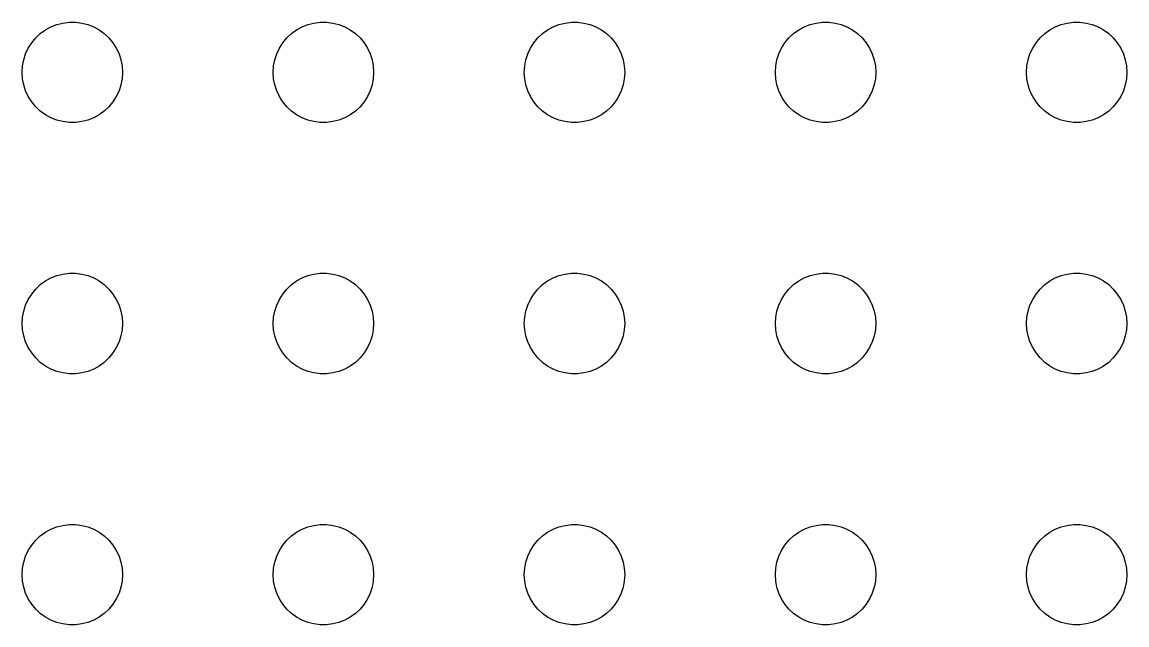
# Model space of a CAD drawing. Header units: metres. Extents: x -134 to 134, y 518 to 1078.
# Drawn here: x 66 to 99, y 1002 to 1020 of the extents above; entities that cross this region are included whole.
import ezdxf

# ---------------------------------------------------------------- set-up
doc = ezdxf.new("R2010")
doc.units = ezdxf.units.M

msp = doc.modelspace()

# ---------------------------------------------------------------- linework, layer by layer
for p, q in [((66.5439, 1019.66), (66.6963, 1019.77)), ((66.6963, 1019.77), (66.8613, 1019.86)), ((66.8613, 1019.86), (67.0365, 1019.93)), ((67.0365, 1019.93), (67.2189, 1019.97)), ((67.2189, 1019.97), (67.4058, 1020)), ((67.4058, 1020), (67.5942, 1020)), ((67.5942, 1020), (67.7811, 1019.97)), ((67.7811, 1019.97), (67.9635, 1019.93)), ((67.9635, 1019.93), (68.1387, 1019.86)), ((68.1387, 1019.86), (68.3037, 1019.77)), ((68.3037, 1019.77), (68.4561, 1019.66)), ((74.0439, 1019.66), (74.1963, 1019.77)), ((74.1963, 1019.77), (74.3613, 1019.86)), ((74.3613, 1019.86), (74.5365, 1019.93)), ((74.5365, 1019.93), (74.7189, 1019.97)), ((74.7189, 1019.97), (74.9058, 1020)), ((74.9058, 1020), (75.0942, 1020)), ((75.0942, 1020), (75.2811, 1019.97)), ((75.2811, 1019.97), (75.4635, 1019.93)), ((75.4635, 1019.93), (75.6387, 1019.86)), ((75.6387, 1019.86), (75.8037, 1019.77)), ((75.8037, 1019.77), (75.9561, 1019.66)), ((81.5439, 1019.66), (81.6963, 1019.77)), ((81.6963, 1019.77), (81.8613, 1019.86)), ((81.8613, 1019.86), (82.0365, 1019.93)), ((82.0365, 1019.93), (82.2189, 1019.97)), ((82.2189, 1019.97), (82.4058, 1020)), ((82.4058, 1020), (82.5942, 1020)), ((82.5942, 1020), (82.7811, 1019.97)), ((82.7811, 1019.97), (82.9635, 1019.93)), ((82.9635, 1019.93), (83.1387, 1019.86)), ((83.1387, 1019.86), (83.3037, 1019.77)), ((83.3037, 1019.77), (83.4561, 1019.66)), ((89.0439, 1019.66), (89.1963, 1019.77)), ((89.1963, 1019.77), (89.3613, 1019.86)), ((89.3613, 1019.86), (89.5365, 1019.93)), ((89.5365, 1019.93), (89.7189, 1019.97)), ((89.7189, 1019.97), (89.9058, 1020)), ((89.9058, 1020), (90.0942, 1020)), ((90.0942, 1020), (90.2811, 1019.97)), ((90.2811, 1019.97), (90.4635, 1019.93)), ((90.4635, 1019.93), (90.6387, 1019.86)), ((90.6387, 1019.86), (90.8037, 1019.77)), ((90.8037, 1019.77), (90.9561, 1019.66)), ((96.5439, 1019.66), (96.6963, 1019.77)), ((96.6963, 1019.77), (96.8613, 1019.86)), ((96.8613, 1019.86), (97.0365, 1019.93)), ((97.0365, 1019.93), (97.2189, 1019.97)), ((97.2189, 1019.97), (97.4058, 1020)), ((97.4058, 1020), (97.5942, 1020)), ((97.5942, 1020), (97.7811, 1019.97)), ((97.7811, 1019.97), (97.9635, 1019.93)), ((97.9635, 1019.93), (98.1387, 1019.86)), ((98.1387, 1019.86), (98.3037, 1019.77)), ((98.3037, 1019.77), (98.4561, 1019.66)), ((66.1855, 1019.22), (66.2865, 1019.38)), ((66.2865, 1019.38), (66.4065, 1019.53)), ((66.4065, 1019.53), (66.5439, 1019.66)), ((68.4561, 1019.66), (68.5934, 1019.53)), ((68.5934, 1019.53), (68.7135, 1019.38)), ((68.7135, 1019.38), (68.8145, 1019.22)), ((73.6855, 1019.22), (73.7865, 1019.38)), ((73.7865, 1019.38), (73.9065, 1019.53)), ((73.9065, 1019.53), (74.0439, 1019.66)), ((75.9561, 1019.66), (76.0934, 1019.53)), ((76.0934, 1019.53), (76.2135, 1019.38)), ((76.2135, 1019.38), (76.3145, 1019.22)), ((81.1855, 1019.22), (81.2865, 1019.38)), ((81.2865, 1019.38), (81.4065, 1019.53)), ((81.4065, 1019.53), (81.5439, 1019.66)), ((83.4561, 1019.66), (83.5934, 1019.53)), ((83.5934, 1019.53), (83.7135, 1019.38)), ((83.7135, 1019.38), (83.8145, 1019.22)), ((88.6855, 1019.22), (88.7865, 1019.38)), ((88.7865, 1019.38), (88.9065, 1019.53)), ((88.9065, 1019.53), (89.0439, 1019.66)), ((90.9561, 1019.66), (91.0934, 1019.53)), ((91.0934, 1019.53), (91.2135, 1019.38)), ((91.2135, 1019.38), (91.3145, 1019.22)), ((96.1855, 1019.22), (96.2865, 1019.38)), ((96.2865, 1019.38), (96.4065, 1019.53)), ((96.4065, 1019.53), (96.5439, 1019.66)), ((98.4561, 1019.66), (98.5934, 1019.53)), ((98.5934, 1019.53), (98.7135, 1019.38)), ((98.7135, 1019.38), (98.8145, 1019.22)), ((66.0471, 1018.87), (66.1053, 1019.05)), ((66.1053, 1019.05), (66.1855, 1019.22)), ((68.8145, 1019.22), (68.8947, 1019.05)), ((68.8947, 1019.05), (68.9529, 1018.87)), ((73.5471, 1018.87), (73.6053, 1019.05)), ((73.6053, 1019.05), (73.6855, 1019.22)), ((76.3145, 1019.22), (76.3947, 1019.05)), ((76.3947, 1019.05), (76.4529, 1018.87)), ((81.0471, 1018.87), (81.1053, 1019.05)), ((81.1053, 1019.05), (81.1855, 1019.22)), ((83.8145, 1019.22), (83.8947, 1019.05)), ((83.8947, 1019.05), (83.9529, 1018.87)), ((88.5471, 1018.87), (88.6053, 1019.05)), ((88.6053, 1019.05), (88.6855, 1019.22)), ((91.3145, 1019.22), (91.3947, 1019.05)), ((91.3947, 1019.05), (91.4529, 1018.87)), ((96.0471, 1018.87), (96.1053, 1019.05)), ((96.1053, 1019.05), (96.1855, 1019.22)), ((98.8145, 1019.22), (98.8947, 1019.05)), ((98.8947, 1019.05), (98.9529, 1018.87)), ((66.0118, 1018.69), (66.0471, 1018.87)), ((68.9529, 1018.87), (68.9882, 1018.69)), ((73.5118, 1018.69), (73.5471, 1018.87)), ((76.4529, 1018.87), (76.4882, 1018.69)), ((81.0118, 1018.69), (81.0471, 1018.87)), ((83.9529, 1018.87), (83.9882, 1018.69)), ((88.5118, 1018.69), (88.5471, 1018.87)), ((91.4529, 1018.87), (91.4882, 1018.69)), ((96.0118, 1018.69), (96.0471, 1018.87)), ((98.9529, 1018.87), (98.9882, 1018.69)), ((66, 1018.5), (66.0118, 1018.69)), ((66.0118, 1018.31), (66, 1018.5)), ((68.9882, 1018.69), (69, 1018.5)), ((69, 1018.5), (68.9882, 1018.31)), ((73.5, 1018.5), (73.5118, 1018.69)), ((73.5118, 1018.31), (73.5, 1018.5)), ((76.4882, 1018.69), (76.5, 1018.5)), ((76.5, 1018.5), (76.4882, 1018.31)), ((81, 1018.5), (81.0118, 1018.69)), ((81.0118, 1018.31), (81, 1018.5)), ((83.9882, 1018.69), (84, 1018.5)), ((84, 1018.5), (83.9882, 1018.31)), ((88.5, 1018.5), (88.5118, 1018.69)), ((88.5118, 1018.31), (88.5, 1018.5)), ((91.4882, 1018.69), (91.5, 1018.5)), ((91.5, 1018.5), (91.4882, 1018.31)), ((96, 1018.5), (96.0118, 1018.69)), ((96.0118, 1018.31), (96, 1018.5)), ((98.9882, 1018.69), (99, 1018.5)), ((99, 1018.5), (98.9882, 1018.31)), ((66.0471, 1018.13), (66.0118, 1018.31)), ((66.1053, 1017.95), (66.0471, 1018.13)), ((68.9529, 1018.13), (68.8947, 1017.95)), ((68.9882, 1018.31), (68.9529, 1018.13)), ((73.5471, 1018.13), (73.5118, 1018.31)), ((73.6053, 1017.95), (73.5471, 1018.13)), ((76.4529, 1018.13), (76.3947, 1017.95)), ((76.4882, 1018.31), (76.4529, 1018.13)), ((81.0471, 1018.13), (81.0118, 1018.31)), ((81.1053, 1017.95), (81.0471, 1018.13)), ((83.9529, 1018.13), (83.8947, 1017.95)), ((83.9882, 1018.31), (83.9529, 1018.13)), ((88.5471, 1018.13), (88.5118, 1018.31)), ((88.6053, 1017.95), (88.5471, 1018.13)), ((91.4529, 1018.13), (91.3947, 1017.95)), ((91.4882, 1018.31), (91.4529, 1018.13)), ((96.0471, 1018.13), (96.0118, 1018.31)), ((96.1053, 1017.95), (96.0471, 1018.13)), ((98.9529, 1018.13), (98.8947, 1017.95)), ((98.9882, 1018.31), (98.9529, 1018.13)), ((66.1855, 1017.78), (66.1053, 1017.95)), ((66.2865, 1017.62), (66.1855, 1017.78)), ((68.8145, 1017.78), (68.7135, 1017.62)), ((68.8947, 1017.95), (68.8145, 1017.78)), ((73.6855, 1017.78), (73.6053, 1017.95)), ((73.7865, 1017.62), (73.6855, 1017.78)), ((76.3145, 1017.78), (76.2135, 1017.62)), ((76.3947, 1017.95), (76.3145, 1017.78)), ((81.1855, 1017.78), (81.1053, 1017.95)), ((81.2865, 1017.62), (81.1855, 1017.78)), ((83.8145, 1017.78), (83.7135, 1017.62)), ((83.8947, 1017.95), (83.8145, 1017.78)), ((88.6855, 1017.78), (88.6053, 1017.95)), ((88.7865, 1017.62), (88.6855, 1017.78)), ((91.3145, 1017.78), (91.2135, 1017.62)), ((91.3947, 1017.95), (91.3145, 1017.78)), ((96.1855, 1017.78), (96.1053, 1017.95)), ((96.2865, 1017.62), (96.1855, 1017.78)), ((98.8145, 1017.78), (98.7135, 1017.62)), ((98.8947, 1017.95), (98.8145, 1017.78)), ((66.4065, 1017.47), (66.2865, 1017.62)), ((66.5439, 1017.34), (66.4065, 1017.47)), ((68.5934, 1017.47), (68.4561, 1017.34)), ((68.7135, 1017.62), (68.5934, 1017.47)), ((73.9065, 1017.47), (73.7865, 1017.62)), ((74.0439, 1017.34), (73.9065, 1017.47)), ((76.0934, 1017.47), (75.9561, 1017.34)), ((76.2135, 1017.62), (76.0934, 1017.47)), ((81.4065, 1017.47), (81.2865, 1017.62)), ((81.5439, 1017.34), (81.4065, 1017.47)), ((83.5934, 1017.47), (83.4561, 1017.34)), ((83.7135, 1017.62), (83.5934, 1017.47)), ((88.9065, 1017.47), (88.7865, 1017.62)), ((89.0439, 1017.34), (88.9065, 1017.47)), ((91.0934, 1017.47), (90.9561, 1017.34)), ((91.2135, 1017.62), (91.0934, 1017.47)), ((96.4065, 1017.47), (96.2865, 1017.62)), ((96.5439, 1017.34), (96.4065, 1017.47)), ((98.5934, 1017.47), (98.4561, 1017.34)), ((98.7135, 1017.62), (98.5934, 1017.47)), ((66.6963, 1017.23), (66.5439, 1017.34)), ((66.8613, 1017.14), (66.6963, 1017.23)), ((67.0365, 1017.07), (66.8613, 1017.14)), ((67.2189, 1017.03), (67.0365, 1017.07)), ((67.9635, 1017.07), (67.7811, 1017.03)), ((68.1387, 1017.14), (67.9635, 1017.07)), ((68.3037, 1017.23), (68.1387, 1017.14)), ((68.4561, 1017.34), (68.3037, 1017.23)), ((74.1963, 1017.23), (74.0439, 1017.34)), ((74.3613, 1017.14), (74.1963, 1017.23)), ((74.5365, 1017.07), (74.3613, 1017.14)), ((74.7189, 1017.03), (74.5365, 1017.07)), ((75.4635, 1017.07), (75.2811, 1017.03)), ((75.6387, 1017.14), (75.4635, 1017.07)), ((75.8037, 1017.23), (75.6387, 1017.14)), ((75.9561, 1017.34), (75.8037, 1017.23)), ((81.6963, 1017.23), (81.5439, 1017.34)), ((81.8613, 1017.14), (81.6963, 1017.23)), ((82.0365, 1017.07), (81.8613, 1017.14)), ((82.2189, 1017.03), (82.0365, 1017.07)), ((82.9635, 1017.07), (82.7811, 1017.03)), ((83.1387, 1017.14), (82.9635, 1017.07)), ((83.3037, 1017.23), (83.1387, 1017.14)), ((83.4561, 1017.34), (83.3037, 1017.23)), ((89.1963, 1017.23), (89.0439, 1017.34)), ((89.3613, 1017.14), (89.1963, 1017.23)), ((89.5365, 1017.07), (89.3613, 1017.14)), ((89.7189, 1017.03), (89.5365, 1017.07)), ((90.4635, 1017.07), (90.2811, 1017.03)), ((90.6387, 1017.14), (90.4635, 1017.07)), ((90.8037, 1017.23), (90.6387, 1017.14)), ((90.9561, 1017.34), (90.8037, 1017.23)), ((96.6963, 1017.23), (96.5439, 1017.34)), ((96.8613, 1017.14), (96.6963, 1017.23)), ((97.0365, 1017.07), (96.8613, 1017.14)), ((97.2189, 1017.03), (97.0365, 1017.07)), ((97.9635, 1017.07), (97.7811, 1017.03)), ((98.1387, 1017.14), (97.9635, 1017.07)), ((98.3037, 1017.23), (98.1387, 1017.14)), ((98.4561, 1017.34), (98.3037, 1017.23)), ((67.4058, 1017), (67.2189, 1017.03)), ((67.5942, 1017), (67.4058, 1017)), ((67.7811, 1017.03), (67.5942, 1017)), ((74.9058, 1017), (74.7189, 1017.03)), ((75.0942, 1017), (74.9058, 1017)), ((75.2811, 1017.03), (75.0942, 1017)), ((82.4058, 1017), (82.2189, 1017.03)), ((82.5942, 1017), (82.4058, 1017)), ((82.7811, 1017.03), (82.5942, 1017)), ((89.9058, 1017), (89.7189, 1017.03)), ((90.0942, 1017), (89.9058, 1017)), ((90.2811, 1017.03), (90.0942, 1017)), ((97.4058, 1017), (97.2189, 1017.03)), ((97.5942, 1017), (97.4058, 1017)), ((97.7811, 1017.03), (97.5942, 1017)), ((67.0365, 1012.43), (67.2189, 1012.47)), ((67.2189, 1012.47), (67.4058, 1012.5)), ((67.4058, 1012.5), (67.5942, 1012.5)), ((67.5942, 1012.5), (67.7811, 1012.47)), ((67.7811, 1012.47), (67.9635, 1012.43)), ((74.5365, 1012.43), (74.7189, 1012.47)), ((74.7189, 1012.47), (74.9058, 1012.5)), ((74.9058, 1012.5), (75.0942, 1012.5)), ((75.0942, 1012.5), (75.2811, 1012.47)), ((75.2811, 1012.47), (75.4635, 1012.43)), ((82.0365, 1012.43), (82.2189, 1012.47)), ((82.2189, 1012.47), (82.4058, 1012.5)), ((82.4058, 1012.5), (82.5942, 1012.5)), ((82.5942, 1012.5), (82.7811, 1012.47)), ((82.7811, 1012.47), (82.9635, 1012.43)), ((89.5365, 1012.43), (89.7189, 1012.47)), ((89.7189, 1012.47), (89.9058, 1012.5)), ((89.9058, 1012.5), (90.0942, 1012.5)), ((90.0942, 1012.5), (90.2811, 1012.47)), ((90.2811, 1012.47), (90.4635, 1012.43)), ((97.0365, 1012.43), (97.2189, 1012.47)), ((97.2189, 1012.47), (97.4058, 1012.5)), ((97.4058, 1012.5), (97.5942, 1012.5)), ((97.5942, 1012.5), (97.7811, 1012.47)), ((97.7811, 1012.47), (97.9635, 1012.43)), ((66.4065, 1012.03), (66.5439, 1012.16)), ((66.5439, 1012.16), (66.6963, 1012.27)), ((66.6963, 1012.27), (66.8613, 1012.36)), ((66.8613, 1012.36), (67.0365, 1012.43)), ((67.9635, 1012.43), (68.1387, 1012.36)), ((68.1387, 1012.36), (68.3037, 1012.27)), ((68.3037, 1012.27), (68.4561, 1012.16)), ((68.4561, 1012.16), (68.5934, 1012.03)), ((73.9065, 1012.03), (74.0439, 1012.16)), ((74.0439, 1012.16), (74.1963, 1012.27)), ((74.1963, 1012.27), (74.3613, 1012.36)), ((74.3613, 1012.36), (74.5365, 1012.43)), ((75.4635, 1012.43), (75.6387, 1012.36)), ((75.6387, 1012.36), (75.8037, 1012.27)), ((75.8037, 1012.27), (75.9561, 1012.16)), ((75.9561, 1012.16), (76.0934, 1012.03)), ((81.4065, 1012.03), (81.5439, 1012.16)), ((81.5439, 1012.16), (81.6963, 1012.27)), ((81.6963, 1012.27), (81.8613, 1012.36)), ((81.8613, 1012.36), (82.0365, 1012.43)), ((82.9635, 1012.43), (83.1387, 1012.36)), ((83.1387, 1012.36), (83.3037, 1012.27)), ((83.3037, 1012.27), (83.4561, 1012.16)), ((83.4561, 1012.16), (83.5934, 1012.03)), ((88.9065, 1012.03), (89.0439, 1012.16)), ((89.0439, 1012.16), (89.1963, 1012.27)), ((89.1963, 1012.27), (89.3613, 1012.36)), ((89.3613, 1012.36), (89.5365, 1012.43)), ((90.4635, 1012.43), (90.6387, 1012.36)), ((90.6387, 1012.36), (90.8037, 1012.27)), ((90.8037, 1012.27), (90.9561, 1012.16)), ((90.9561, 1012.16), (91.0934, 1012.03)), ((96.4065, 1012.03), (96.5439, 1012.16)), ((96.5439, 1012.16), (96.6963, 1012.27)), ((96.6963, 1012.27), (96.8613, 1012.36)), ((96.8613, 1012.36), (97.0365, 1012.43)), ((97.9635, 1012.43), (98.1387, 1012.36)), ((98.1387, 1012.36), (98.3037, 1012.27)), ((98.3037, 1012.27), (98.4561, 1012.16)), ((98.4561, 1012.16), (98.5934, 1012.03)), ((66.1855, 1011.72), (66.2865, 1011.88)), ((66.2865, 1011.88), (66.4065, 1012.03)), ((68.5934, 1012.03), (68.7135, 1011.88)), ((68.7135, 1011.88), (68.8145, 1011.72)), ((73.6855, 1011.72), (73.7865, 1011.88)), ((73.7865, 1011.88), (73.9065, 1012.03)), ((76.0934, 1012.03), (76.2135, 1011.88)), ((76.2135, 1011.88), (76.3145, 1011.72)), ((81.1855, 1011.72), (81.2865, 1011.88)), ((81.2865, 1011.88), (81.4065, 1012.03)), ((83.5934, 1012.03), (83.7135, 1011.88)), ((83.7135, 1011.88), (83.8145, 1011.72)), ((88.6855, 1011.72), (88.7865, 1011.88)), ((88.7865, 1011.88), (88.9065, 1012.03)), ((91.0934, 1012.03), (91.2135, 1011.88)), ((91.2135, 1011.88), (91.3145, 1011.72)), ((96.1855, 1011.72), (96.2865, 1011.88)), ((96.2865, 1011.88), (96.4065, 1012.03)), ((98.5934, 1012.03), (98.7135, 1011.88)), ((98.7135, 1011.88), (98.8145, 1011.72)), ((66.0471, 1011.37), (66.1053, 1011.55)), ((66.1053, 1011.55), (66.1855, 1011.72)), ((68.8145, 1011.72), (68.8947, 1011.55)), ((68.8947, 1011.55), (68.9529, 1011.37)), ((73.5471, 1011.37), (73.6053, 1011.55)), ((73.6053, 1011.55), (73.6855, 1011.72)), ((76.3145, 1011.72), (76.3947, 1011.55)), ((76.3947, 1011.55), (76.4529, 1011.37)), ((81.0471, 1011.37), (81.1053, 1011.55)), ((81.1053, 1011.55), (81.1855, 1011.72)), ((83.8145, 1011.72), (83.8947, 1011.55)), ((83.8947, 1011.55), (83.9529, 1011.37)), ((88.5471, 1011.37), (88.6053, 1011.55)), ((88.6053, 1011.55), (88.6855, 1011.72)), ((91.3145, 1011.72), (91.3947, 1011.55)), ((91.3947, 1011.55), (91.4529, 1011.37)), ((96.0471, 1011.37), (96.1053, 1011.55)), ((96.1053, 1011.55), (96.1855, 1011.72)), ((98.8145, 1011.72), (98.8947, 1011.55)), ((98.8947, 1011.55), (98.9529, 1011.37)), ((66, 1011), (66.0118, 1011.19)), ((66.0118, 1011.19), (66.0471, 1011.37)), ((68.9529, 1011.37), (68.9882, 1011.19)), ((68.9882, 1011.19), (69, 1011)), ((73.5, 1011), (73.5118, 1011.19)), ((73.5118, 1011.19), (73.5471, 1011.37)), ((76.4529, 1011.37), (76.4882, 1011.19)), ((76.4882, 1011.19), (76.5, 1011)), ((81, 1011), (81.0118, 1011.19)), ((81.0118, 1011.19), (81.0471, 1011.37)), ((83.9529, 1011.37), (83.9882, 1011.19)), ((83.9882, 1011.19), (84, 1011)), ((88.5, 1011), (88.5118, 1011.19)), ((88.5118, 1011.19), (88.5471, 1011.37)), ((91.4529, 1011.37), (91.4882, 1011.19)), ((91.4882, 1011.19), (91.5, 1011)), ((96, 1011), (96.0118, 1011.19)), ((96.0118, 1011.19), (96.0471, 1011.37)), ((98.9529, 1011.37), (98.9882, 1011.19)), ((98.9882, 1011.19), (99, 1011)), ((66.0118, 1010.81), (66, 1011)), ((66.0471, 1010.63), (66.0118, 1010.81)), ((68.9882, 1010.81), (68.9529, 1010.63)), ((69, 1011), (68.9882, 1010.81)), ((73.5118, 1010.81), (73.5, 1011)), ((73.5471, 1010.63), (73.5118, 1010.81)), ((76.4882, 1010.81), (76.4529, 1010.63)), ((76.5, 1011), (76.4882, 1010.81)), ((81.0118, 1010.81), (81, 1011)), ((81.0471, 1010.63), (81.0118, 1010.81)), ((83.9882, 1010.81), (83.9529, 1010.63)), ((84, 1011), (83.9882, 1010.81)), ((88.5118, 1010.81), (88.5, 1011)), ((88.5471, 1010.63), (88.5118, 1010.81)), ((91.4882, 1010.81), (91.4529, 1010.63)), ((91.5, 1011), (91.4882, 1010.81)), ((96.0118, 1010.81), (96, 1011)), ((96.0471, 1010.63), (96.0118, 1010.81)), ((98.9882, 1010.81), (98.9529, 1010.63)), ((99, 1011), (98.9882, 1010.81)), ((66.1053, 1010.45), (66.0471, 1010.63)), ((68.9529, 1010.63), (68.8947, 1010.45)), ((73.6053, 1010.45), (73.5471, 1010.63)), ((76.4529, 1010.63), (76.3947, 1010.45)), ((81.1053, 1010.45), (81.0471, 1010.63)), ((83.9529, 1010.63), (83.8947, 1010.45)), ((88.6053, 1010.45), (88.5471, 1010.63)), ((91.4529, 1010.63), (91.3947, 1010.45)), ((96.1053, 1010.45), (96.0471, 1010.63)), ((98.9529, 1010.63), (98.8947, 1010.45)), ((66.1855, 1010.28), (66.1053, 1010.45)), ((66.2865, 1010.12), (66.1855, 1010.28)), ((68.8145, 1010.28), (68.7135, 1010.12)), ((68.8947, 1010.45), (68.8145, 1010.28)), ((73.6855, 1010.28), (73.6053, 1010.45)), ((73.7865, 1010.12), (73.6855, 1010.28)), ((76.3145, 1010.28), (76.2135, 1010.12)), ((76.3947, 1010.45), (76.3145, 1010.28)), ((81.1855, 1010.28), (81.1053, 1010.45)), ((81.2865, 1010.12), (81.1855, 1010.28)), ((83.8145, 1010.28), (83.7135, 1010.12)), ((83.8947, 1010.45), (83.8145, 1010.28)), ((88.6855, 1010.28), (88.6053, 1010.45)), ((88.7865, 1010.12), (88.6855, 1010.28)), ((91.3145, 1010.28), (91.2135, 1010.12)), ((91.3947, 1010.45), (91.3145, 1010.28)), ((96.1855, 1010.28), (96.1053, 1010.45)), ((96.2865, 1010.12), (96.1855, 1010.28)), ((98.8145, 1010.28), (98.7135, 1010.12)), ((98.8947, 1010.45), (98.8145, 1010.28)), ((66.4065, 1009.97), (66.2865, 1010.12)), ((66.5439, 1009.84), (66.4065, 1009.97)), ((66.6963, 1009.73), (66.5439, 1009.84)), ((68.4561, 1009.84), (68.3037, 1009.73)), ((68.5934, 1009.97), (68.4561, 1009.84)), ((68.7135, 1010.12), (68.5934, 1009.97)), ((73.9065, 1009.97), (73.7865, 1010.12)), ((74.0439, 1009.84), (73.9065, 1009.97)), ((74.1963, 1009.73), (74.0439, 1009.84)), ((75.9561, 1009.84), (75.8037, 1009.73)), ((76.0934, 1009.97), (75.9561, 1009.84)), ((76.2135, 1010.12), (76.0934, 1009.97)), ((81.4065, 1009.97), (81.2865, 1010.12)), ((81.5439, 1009.84), (81.4065, 1009.97)), ((81.6963, 1009.73), (81.5439, 1009.84)), ((83.4561, 1009.84), (83.3037, 1009.73)), ((83.5934, 1009.97), (83.4561, 1009.84)), ((83.7135, 1010.12), (83.5934, 1009.97)), ((88.9065, 1009.97), (88.7865, 1010.12)), ((89.0439, 1009.84), (88.9065, 1009.97)), ((89.1963, 1009.73), (89.0439, 1009.84)), ((90.9561, 1009.84), (90.8037, 1009.73)), ((91.0934, 1009.97), (90.9561, 1009.84)), ((91.2135, 1010.12), (91.0934, 1009.97)), ((96.4065, 1009.97), (96.2865, 1010.12)), ((96.5439, 1009.84), (96.4065, 1009.97)), ((96.6963, 1009.73), (96.5439, 1009.84)), ((98.4561, 1009.84), (98.3037, 1009.73)), ((98.5934, 1009.97), (98.4561, 1009.84)), ((98.7135, 1010.12), (98.5934, 1009.97)), ((66.8613, 1009.64), (66.6963, 1009.73)), ((67.0365, 1009.57), (66.8613, 1009.64)), ((67.2189, 1009.53), (67.0365, 1009.57)), ((67.4058, 1009.5), (67.2189, 1009.53)), ((67.5942, 1009.5), (67.4058, 1009.5)), ((67.7811, 1009.53), (67.5942, 1009.5)), ((67.9635, 1009.57), (67.7811, 1009.53)), ((68.1387, 1009.64), (67.9635, 1009.57)), ((68.3037, 1009.73), (68.1387, 1009.64)), ((74.3613, 1009.64), (74.1963, 1009.73)), ((74.5365, 1009.57), (74.3613, 1009.64)), ((74.7189, 1009.53), (74.5365, 1009.57)), ((74.9058, 1009.5), (74.7189, 1009.53)), ((75.0942, 1009.5), (74.9058, 1009.5)), ((75.2811, 1009.53), (75.0942, 1009.5)), ((75.4635, 1009.57), (75.2811, 1009.53)), ((75.6387, 1009.64), (75.4635, 1009.57)), ((75.8037, 1009.73), (75.6387, 1009.64)), ((81.8613, 1009.64), (81.6963, 1009.73)), ((82.0365, 1009.57), (81.8613, 1009.64)), ((82.2189, 1009.53), (82.0365, 1009.57)), ((82.4058, 1009.5), (82.2189, 1009.53)), ((82.5942, 1009.5), (82.4058, 1009.5)), ((82.7811, 1009.53), (82.5942, 1009.5)), ((82.9635, 1009.57), (82.7811, 1009.53)), ((83.1387, 1009.64), (82.9635, 1009.57)), ((83.3037, 1009.73), (83.1387, 1009.64)), ((89.3613, 1009.64), (89.1963, 1009.73)), ((89.5365, 1009.57), (89.3613, 1009.64)), ((89.7189, 1009.53), (89.5365, 1009.57)), ((89.9058, 1009.5), (89.7189, 1009.53)), ((90.0942, 1009.5), (89.9058, 1009.5)), ((90.2811, 1009.53), (90.0942, 1009.5)), ((90.4635, 1009.57), (90.2811, 1009.53)), ((90.6387, 1009.64), (90.4635, 1009.57)), ((90.8037, 1009.73), (90.6387, 1009.64)), ((96.8613, 1009.64), (96.6963, 1009.73)), ((97.0365, 1009.57), (96.8613, 1009.64)), ((97.2189, 1009.53), (97.0365, 1009.57)), ((97.4058, 1009.5), (97.2189, 1009.53)), ((97.5942, 1009.5), (97.4058, 1009.5)), ((97.7811, 1009.53), (97.5942, 1009.5)), ((97.9635, 1009.57), (97.7811, 1009.53)), ((98.1387, 1009.64), (97.9635, 1009.57)), ((98.3037, 1009.73), (98.1387, 1009.64)), ((66.6963, 1004.77), (66.8613, 1004.86)), ((66.8613, 1004.86), (67.0365, 1004.93)), ((67.0365, 1004.93), (67.2189, 1004.97)), ((67.2189, 1004.97), (67.4058, 1005)), ((67.4058, 1005), (67.5942, 1005)), ((67.5942, 1005), (67.7811, 1004.97)), ((67.7811, 1004.97), (67.9635, 1004.93)), ((67.9635, 1004.93), (68.1387, 1004.86)), ((68.1387, 1004.86), (68.3037, 1004.77)), ((74.1963, 1004.77), (74.3613, 1004.86)), ((74.3613, 1004.86), (74.5365, 1004.93)), ((74.5365, 1004.93), (74.7189, 1004.97)), ((74.7189, 1004.97), (74.9058, 1005)), ((74.9058, 1005), (75.0942, 1005)), ((75.0942, 1005), (75.2811, 1004.97)), ((75.2811, 1004.97), (75.4635, 1004.93)), ((75.4635, 1004.93), (75.6387, 1004.86)), ((75.6387, 1004.86), (75.8037, 1004.77)), ((81.6963, 1004.77), (81.8613, 1004.86)), ((81.8613, 1004.86), (82.0365, 1004.93)), ((82.0365, 1004.93), (82.2189, 1004.97)), ((82.2189, 1004.97), (82.4058, 1005)), ((82.4058, 1005), (82.5942, 1005)), ((82.5942, 1005), (82.7811, 1004.97)), ((82.7811, 1004.97), (82.9635, 1004.93)), ((82.9635, 1004.93), (83.1387, 1004.86)), ((83.1387, 1004.86), (83.3037, 1004.77)), ((89.1963, 1004.77), (89.3613, 1004.86)), ((89.3613, 1004.86), (89.5365, 1004.93)), ((89.5365, 1004.93), (89.7189, 1004.97)), ((89.7189, 1004.97), (89.9058, 1005)), ((89.9058, 1005), (90.0942, 1005)), ((90.0942, 1005), (90.2811, 1004.97)), ((90.2811, 1004.97), (90.4635, 1004.93)), ((90.4635, 1004.93), (90.6387, 1004.86)), ((90.6387, 1004.86), (90.8037, 1004.77)), ((96.6963, 1004.77), (96.8613, 1004.86)), ((96.8613, 1004.86), (97.0365, 1004.93)), ((97.0365, 1004.93), (97.2189, 1004.97)), ((97.2189, 1004.97), (97.4058, 1005)), ((97.4058, 1005), (97.5942, 1005)), ((97.5942, 1005), (97.7811, 1004.97)), ((97.7811, 1004.97), (97.9635, 1004.93)), ((97.9635, 1004.93), (98.1387, 1004.86)), ((98.1387, 1004.86), (98.3037, 1004.77)), ((66.2865, 1004.38), (66.4065, 1004.53)), ((66.4065, 1004.53), (66.5439, 1004.66)), ((66.5439, 1004.66), (66.6963, 1004.77)), ((68.3037, 1004.77), (68.4561, 1004.66)), ((68.4561, 1004.66), (68.5934, 1004.53)), ((68.5934, 1004.53), (68.7135, 1004.38)), ((73.7865, 1004.38), (73.9065, 1004.53)), ((73.9065, 1004.53), (74.0439, 1004.66)), ((74.0439, 1004.66), (74.1963, 1004.77)), ((75.8037, 1004.77), (75.9561, 1004.66)), ((75.9561, 1004.66), (76.0934, 1004.53)), ((76.0934, 1004.53), (76.2135, 1004.38)), ((81.2865, 1004.38), (81.4065, 1004.53)), ((81.4065, 1004.53), (81.5439, 1004.66)), ((81.5439, 1004.66), (81.6963, 1004.77)), ((83.3037, 1004.77), (83.4561, 1004.66)), ((83.4561, 1004.66), (83.5934, 1004.53)), ((83.5934, 1004.53), (83.7135, 1004.38)), ((88.7865, 1004.38), (88.9065, 1004.53)), ((88.9065, 1004.53), (89.0439, 1004.66)), ((89.0439, 1004.66), (89.1963, 1004.77)), ((90.8037, 1004.77), (90.9561, 1004.66)), ((90.9561, 1004.66), (91.0934, 1004.53)), ((91.0934, 1004.53), (91.2135, 1004.38)), ((96.2865, 1004.38), (96.4065, 1004.53)), ((96.4065, 1004.53), (96.5439, 1004.66)), ((96.5439, 1004.66), (96.6963, 1004.77)), ((98.3037, 1004.77), (98.4561, 1004.66)), ((98.4561, 1004.66), (98.5934, 1004.53)), ((98.5934, 1004.53), (98.7135, 1004.38)), ((66.1053, 1004.05), (66.1855, 1004.22)), ((66.1855, 1004.22), (66.2865, 1004.38)), ((68.7135, 1004.38), (68.8145, 1004.22)), ((68.8145, 1004.22), (68.8947, 1004.05)), ((73.6053, 1004.05), (73.6855, 1004.22)), ((73.6855, 1004.22), (73.7865, 1004.38)), ((76.2135, 1004.38), (76.3145, 1004.22)), ((76.3145, 1004.22), (76.3947, 1004.05)), ((81.1053, 1004.05), (81.1855, 1004.22)), ((81.1855, 1004.22), (81.2865, 1004.38)), ((83.7135, 1004.38), (83.8145, 1004.22)), ((83.8145, 1004.22), (83.8947, 1004.05)), ((88.6053, 1004.05), (88.6855, 1004.22)), ((88.6855, 1004.22), (88.7865, 1004.38)), ((91.2135, 1004.38), (91.3145, 1004.22)), ((91.3145, 1004.22), (91.3947, 1004.05)), ((96.1053, 1004.05), (96.1855, 1004.22)), ((96.1855, 1004.22), (96.2865, 1004.38)), ((98.7135, 1004.38), (98.8145, 1004.22)), ((98.8145, 1004.22), (98.8947, 1004.05)), ((66.0118, 1003.69), (66.0471, 1003.87)), ((66.0471, 1003.87), (66.1053, 1004.05)), ((68.8947, 1004.05), (68.9529, 1003.87)), ((68.9529, 1003.87), (68.9882, 1003.69)), ((73.5118, 1003.69), (73.5471, 1003.87)), ((73.5471, 1003.87), (73.6053, 1004.05)), ((76.3947, 1004.05), (76.4529, 1003.87)), ((76.4529, 1003.87), (76.4882, 1003.69)), ((81.0118, 1003.69), (81.0471, 1003.87)), ((81.0471, 1003.87), (81.1053, 1004.05)), ((83.8947, 1004.05), (83.9529, 1003.87)), ((83.9529, 1003.87), (83.9882, 1003.69)), ((88.5118, 1003.69), (88.5471, 1003.87)), ((88.5471, 1003.87), (88.6053, 1004.05)), ((91.3947, 1004.05), (91.4529, 1003.87)), ((91.4529, 1003.87), (91.4882, 1003.69)), ((96.0118, 1003.69), (96.0471, 1003.87)), ((96.0471, 1003.87), (96.1053, 1004.05)), ((98.8947, 1004.05), (98.9529, 1003.87)), ((98.9529, 1003.87), (98.9882, 1003.69)), ((66, 1003.5), (66.0118, 1003.69)), ((68.9882, 1003.69), (69, 1003.5)), ((73.5, 1003.5), (73.5118, 1003.69)), ((76.4882, 1003.69), (76.5, 1003.5)), ((81, 1003.5), (81.0118, 1003.69)), ((83.9882, 1003.69), (84, 1003.5)), ((88.5, 1003.5), (88.5118, 1003.69)), ((91.4882, 1003.69), (91.5, 1003.5)), ((96, 1003.5), (96.0118, 1003.69)), ((98.9882, 1003.69), (99, 1003.5)), ((66.0118, 1003.31), (66, 1003.5)), ((66.0471, 1003.13), (66.0118, 1003.31)), ((68.9882, 1003.31), (68.9529, 1003.13)), ((69, 1003.5), (68.9882, 1003.31)), ((73.5118, 1003.31), (73.5, 1003.5)), ((73.5471, 1003.13), (73.5118, 1003.31)), ((76.4882, 1003.31), (76.4529, 1003.13)), ((76.5, 1003.5), (76.4882, 1003.31)), ((81.0118, 1003.31), (81, 1003.5)), ((81.0471, 1003.13), (81.0118, 1003.31)), ((83.9882, 1003.31), (83.9529, 1003.13)), ((84, 1003.5), (83.9882, 1003.31)), ((88.5118, 1003.31), (88.5, 1003.5)), ((88.5471, 1003.13), (88.5118, 1003.31)), ((91.4882, 1003.31), (91.4529, 1003.13)), ((91.5, 1003.5), (91.4882, 1003.31)), ((96.0118, 1003.31), (96, 1003.5)), ((96.0471, 1003.13), (96.0118, 1003.31)), ((98.9882, 1003.31), (98.9529, 1003.13)), ((99, 1003.5), (98.9882, 1003.31)), ((66.1053, 1002.95), (66.0471, 1003.13)), ((66.1855, 1002.78), (66.1053, 1002.95)), ((68.8947, 1002.95), (68.8145, 1002.78)), ((68.9529, 1003.13), (68.8947, 1002.95)), ((73.6053, 1002.95), (73.5471, 1003.13)), ((73.6855, 1002.78), (73.6053, 1002.95)), ((76.3947, 1002.95), (76.3145, 1002.78)), ((76.4529, 1003.13), (76.3947, 1002.95)), ((81.1053, 1002.95), (81.0471, 1003.13)), ((81.1855, 1002.78), (81.1053, 1002.95)), ((83.8947, 1002.95), (83.8145, 1002.78)), ((83.9529, 1003.13), (83.8947, 1002.95)), ((88.6053, 1002.95), (88.5471, 1003.13)), ((88.6855, 1002.78), (88.6053, 1002.95)), ((91.3947, 1002.95), (91.3145, 1002.78)), ((91.4529, 1003.13), (91.3947, 1002.95)), ((96.1053, 1002.95), (96.0471, 1003.13)), ((96.1855, 1002.78), (96.1053, 1002.95)), ((98.8947, 1002.95), (98.8145, 1002.78)), ((98.9529, 1003.13), (98.8947, 1002.95)), ((66.2865, 1002.62), (66.1855, 1002.78)), ((66.4065, 1002.47), (66.2865, 1002.62)), ((68.7135, 1002.62), (68.5934, 1002.47)), ((68.8145, 1002.78), (68.7135, 1002.62)), ((73.7865, 1002.62), (73.6855, 1002.78)), ((73.9065, 1002.47), (73.7865, 1002.62)), ((76.2135, 1002.62), (76.0934, 1002.47)), ((76.3145, 1002.78), (76.2135, 1002.62)), ((81.2865, 1002.62), (81.1855, 1002.78)), ((81.4065, 1002.47), (81.2865, 1002.62)), ((83.7135, 1002.62), (83.5934, 1002.47)), ((83.8145, 1002.78), (83.7135, 1002.62)), ((88.7865, 1002.62), (88.6855, 1002.78)), ((88.9065, 1002.47), (88.7865, 1002.62)), ((91.2135, 1002.62), (91.0934, 1002.47)), ((91.3145, 1002.78), (91.2135, 1002.62)), ((96.2865, 1002.62), (96.1855, 1002.78)), ((96.4065, 1002.47), (96.2865, 1002.62)), ((98.7135, 1002.62), (98.5934, 1002.47)), ((98.8145, 1002.78), (98.7135, 1002.62)), ((66.5439, 1002.34), (66.4065, 1002.47)), ((66.6963, 1002.23), (66.5439, 1002.34)), ((66.8613, 1002.14), (66.6963, 1002.23)), ((68.3037, 1002.23), (68.1387, 1002.14)), ((68.4561, 1002.34), (68.3037, 1002.23)), ((68.5934, 1002.47), (68.4561, 1002.34)), ((74.0439, 1002.34), (73.9065, 1002.47)), ((74.1963, 1002.23), (74.0439, 1002.34)), ((74.3613, 1002.14), (74.1963, 1002.23)), ((75.8037, 1002.23), (75.6387, 1002.14)), ((75.9561, 1002.34), (75.8037, 1002.23)), ((76.0934, 1002.47), (75.9561, 1002.34)), ((81.5439, 1002.34), (81.4065, 1002.47)), ((81.6963, 1002.23), (81.5439, 1002.34)), ((81.8613, 1002.14), (81.6963, 1002.23)), ((83.3037, 1002.23), (83.1387, 1002.14)), ((83.4561, 1002.34), (83.3037, 1002.23)), ((83.5934, 1002.47), (83.4561, 1002.34)), ((89.0439, 1002.34), (88.9065, 1002.47)), ((89.1963, 1002.23), (89.0439, 1002.34)), ((89.3613, 1002.14), (89.1963, 1002.23)), ((90.8037, 1002.23), (90.6387, 1002.14)), ((90.9561, 1002.34), (90.8037, 1002.23)), ((91.0934, 1002.47), (90.9561, 1002.34)), ((96.5439, 1002.34), (96.4065, 1002.47)), ((96.6963, 1002.23), (96.5439, 1002.34)), ((96.8613, 1002.14), (96.6963, 1002.23)), ((98.3037, 1002.23), (98.1387, 1002.14)), ((98.4561, 1002.34), (98.3037, 1002.23)), ((98.5934, 1002.47), (98.4561, 1002.34)), ((67.0365, 1002.07), (66.8613, 1002.14)), ((67.2189, 1002.03), (67.0365, 1002.07)), ((67.4058, 1002), (67.2189, 1002.03)), ((67.5942, 1002), (67.4058, 1002)), ((67.7811, 1002.03), (67.5942, 1002)), ((67.9635, 1002.07), (67.7811, 1002.03)), ((68.1387, 1002.14), (67.9635, 1002.07)), ((74.5365, 1002.07), (74.3613, 1002.14)), ((74.7189, 1002.03), (74.5365, 1002.07)), ((74.9058, 1002), (74.7189, 1002.03)), ((75.0942, 1002), (74.9058, 1002)), ((75.2811, 1002.03), (75.0942, 1002)), ((75.4635, 1002.07), (75.2811, 1002.03)), ((75.6387, 1002.14), (75.4635, 1002.07)), ((82.0365, 1002.07), (81.8613, 1002.14)), ((82.2189, 1002.03), (82.0365, 1002.07)), ((82.4058, 1002), (82.2189, 1002.03)), ((82.5942, 1002), (82.4058, 1002)), ((82.7811, 1002.03), (82.5942, 1002)), ((82.9635, 1002.07), (82.7811, 1002.03)), ((83.1387, 1002.14), (82.9635, 1002.07)), ((89.5365, 1002.07), (89.3613, 1002.14)), ((89.7189, 1002.03), (89.5365, 1002.07)), ((89.9058, 1002), (89.7189, 1002.03)), ((90.0942, 1002), (89.9058, 1002)), ((90.2811, 1002.03), (90.0942, 1002)), ((90.4635, 1002.07), (90.2811, 1002.03)), ((90.6387, 1002.14), (90.4635, 1002.07)), ((97.0365, 1002.07), (96.8613, 1002.14)), ((97.2189, 1002.03), (97.0365, 1002.07)), ((97.4058, 1002), (97.2189, 1002.03)), ((97.5942, 1002), (97.4058, 1002)), ((97.7811, 1002.03), (97.5942, 1002)), ((97.9635, 1002.07), (97.7811, 1002.03)), ((98.1387, 1002.14), (97.9635, 1002.07))]:
    msp.add_line(p, q)

doc.saveas('drawing.dxf')
